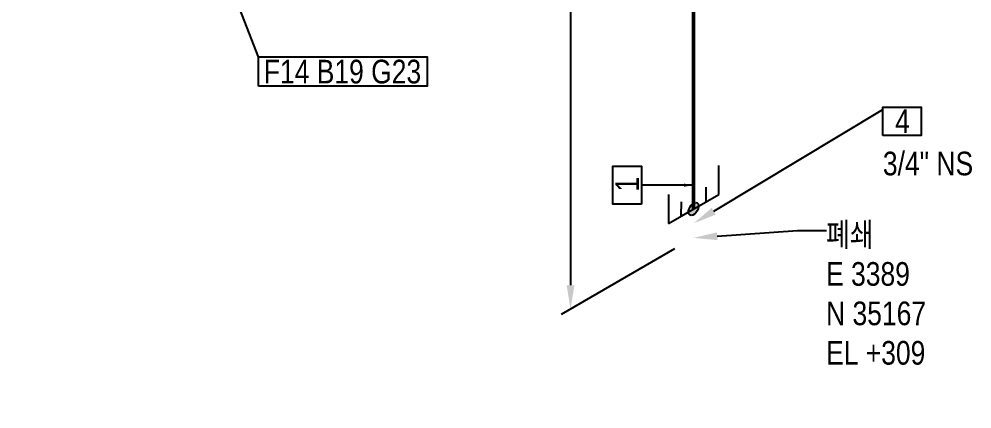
# Model space of a CAD drawing. Header units: millimetres. Extents: x 0 to 594, y 0 to 420.
# Drawn here: x 273.8 to 374.4, y 208.4 to 249.6 of the extents above; entities that cross this region are included whole.
import ezdxf
from ezdxf import colors
from ezdxf.entities.mleader import LeaderData, LeaderLine
from ezdxf.enums import TextEntityAlignment as Align
from ezdxf.math import Vec2, Vec3

# ---------------------------------------------------------------- set-up
doc = ezdxf.new("R2010")
doc.units = ezdxf.units.MM
doc.header["$LTSCALE"] = 0.25
for name, color, linetype in [('기호 작은 보어', 4, 'Continuous'), ('용접', 1, 'Continuous'), ('주석', 7, 'Continuous'), ('치수', 1, 'Continuous')]:
    doc.layers.add(name, color=color, linetype=linetype)
doc.layers.add('파이프 작은 보어', color=30, linetype='Continuous', lineweight=50)
doc.styles.add('AdskIsoAnnotation', font='arial.ttf', dxfattribs={"width": 0.8, "height": 1})
doc.styles.add('AdskIsoMetric', font='arial.ttf', dxfattribs={"width": 0.8, "height": 2.5})
doc.styles.add('AdskIsoMetric-30', font='arial.ttf', dxfattribs={"width": 0.8, "height": 2.5})
doc.styles.add('AdskIsoMetric30', font='arial.ttf', dxfattribs={"width": 0.8, "oblique": 30, "height": 2.5})
doc.styles.get("Standard").update_dxf_attribs({"font": 'arial.ttf'})
doc.dimstyles.new('AdskIsoMetric', dxfattribs={"dimtxt": 2.5, "dimasz": 2.5, "dimexe": 1, "dimexo": 2, "dimgap": 0.8, "dimtad": 1, "dimdec": 0, "dimrnd": 1, "dimzin": 0, "dimdsep": 46, "dimtxsty": 'AdskIsoMetric', "dimcen": 0, "dimclrt": 7, "dimadec": 0, "dimazin": 0, "dimtfac": 1, "dimtdec": 0, "dimtmove": 1, "dimatfit": 3, "dimfxl": 0, "dimfrac": 2, "dimtolj": 1, "dimtzin": 0, "dimarcsym": 0})

# ---------------------------------------------------------------- blocks, each defined once
blk = doc.blocks.new('나사 캡-1-IsoRight')
at = {"color": 0, "linetype": 'ByBlock', "lineweight": -2, "extrusion": (0.707107, 0.408248, -0.57735)}
for p, q in [((0.2652, 0.051), (0.0884, 0.1531)), ((0.0884, 0.1531), (0.0884, -0.2552)), ((0.0884, -0.2552), (0.2652, -0.3572))]:
    blk.add_line(p, q, dxfattribs=at)
blk = doc.blocks.new('*D72')
at = {"layer": 'Defpoints', "color": 0}
for p in [(345.01, 308.12), (345.01, 226.43), (332.02, 218.93)]:
    blk.add_point(p, dxfattribs=at)
at = {"layer": '치수', "color": 0, "lineweight": -2}
for p, q in [((343.01, 306.97), (331.02, 300.05)), ((332.02, 298.12), (332.02, 221.43)), ((343.01, 225.27), (331.02, 218.35))]:
    blk.add_line(p, q, dxfattribs=at)
at = {"layer": '치수', "color": 0}
for points in [[(331.61, 298.12), (332.44, 298.12), (332.02, 300.62)], [(331.61, 221.43), (332.44, 221.43), (332.02, 218.93)]]:
    blk.add_solid(points, dxfattribs=at)
at = {"layer": '치수', "color": 7, "insert": (329.76, 258.47), "char_height": 2.5, "attachment_point": 5, "rotation": 90, "style": 'AdskIsoMetric-30'}
blk.add_mtext('\\A1;366', dxfattribs=at)
blk = doc.blocks.new('*D96')
at = {"layer": 'Defpoints', "color": 0}
for p in [(370.45, 326.89), (186.35, 233.35), (186.35, 208.35)]:
    blk.add_point(p, dxfattribs=at)
at = {"layer": '치수', "color": 0, "lineweight": -2}
for p, q in [((370.45, 329.2), (370.45, 340.8)), ((368.28, 338.39), (188.52, 234.6)), ((186.35, 210.66), (186.35, 234.51))]:
    blk.add_line(p, q, dxfattribs=at)
at = {"layer": '치수', "color": 0}
for points in [[(368.07, 338.75), (368.49, 338.03), (370.45, 339.64)], [(188.31, 234.96), (188.72, 234.24), (186.35, 233.35)]]:
    blk.add_solid(points, dxfattribs=at)
at = {"layer": '치수', "color": 7, "insert": (278.4, 289.12), "char_height": 2.5, "attachment_point": 5, "rotation": 30, "style": 'AdskIsoMetric30'}
blk.add_mtext('\\A1;2188', dxfattribs=at)
blk = doc.blocks.new('SocketWeld-1-IsoRight')
blk.add_hatch(color=256).paths.add_polyline_path([(0.0055, 0.0371), (0.0057, 0.0369), (0.006, 0.0367), (0.0062, 0.0365), (0.0064, 0.0363), (0.0066, 0.0361), (0.0068, 0.0359), (0.007, 0.0357), (0.0072, 0.0355), (0.0075, 0.0353), (0.0077, 0.0351), (0.0079, 0.0349), (0.0081, 0.0347), (0.0083, 0.0345), (0.0085, 0.0343), (0.0088, 0.0341), (0.009, 0.0339), (0.0092, 0.0337), (0.0094, 0.0334), (0.0096, 0.0332), (0.0098, 0.033), (0.01, 0.0328), (0.0103, 0.0326), (0.0105, 0.0324), (0.0107, 0.0322), (0.0109, 0.032), (0.0111, 0.0318), (0.0113, 0.0316), (0.0115, 0.0314), (0.0118, 0.0312), (0.012, 0.031), (0.0122, 0.0308), (0.0124, 0.0306), (0.0126, 0.0304), (0.0128, 0.0302), (0.013, 0.03), (0.0133, 0.0298), (0.0135, 0.0296), (0.0137, 0.0294), (0.0139, 0.0292), (0.0141, 0.0289), (0.0143, 0.0287), (0.0145, 0.0285), (0.0148, 0.0283), (0.015, 0.0281), (0.0152, 0.0279), (0.0154, 0.0277), (0.0156, 0.0275), (0.0158, 0.0273), (0.0161, 0.0271), (0.0161, 0.0271), (0.0162, 0.0268), (0.0164, 0.0266), (0.0166, 0.0263), (0.0168, 0.0261), (0.017, 0.0258), (0.0171, 0.0256), (0.0173, 0.0253), (0.0175, 0.025), (0.0177, 0.0248), (0.0179, 0.0245), (0.0181, 0.0243), (0.0182, 0.024), (0.0184, 0.0237), (0.0186, 0.0235), (0.0188, 0.0232), (0.019, 0.023), (0.0192, 0.0227), (0.0193, 0.0225), (0.0195, 0.0222), (0.0197, 0.0219), (0.0199, 0.0217), (0.0201, 0.0214), (0.0203, 0.0212), (0.0204, 0.0209), (0.0206, 0.0206), (0.0208, 0.0204), (0.021, 0.0201), (0.0212, 0.0199), (0.0213, 0.0196), (0.0215, 0.0193), (0.0217, 0.0191), (0.0219, 0.0188), (0.0221, 0.0186), (0.0223, 0.0183), (0.0224, 0.0181), (0.0226, 0.0178), (0.0228, 0.0175), (0.023, 0.0173), (0.0232, 0.017), (0.0234, 0.0168), (0.0235, 0.0165), (0.0237, 0.0162), (0.0239, 0.016), (0.0241, 0.0157), (0.0243, 0.0155), (0.0245, 0.0152), (0.0246, 0.015), (0.0248, 0.0147), (0.025, 0.0144), (0.025, 0.0144), (0.0251, 0.0141), (0.0253, 0.0139), (0.0254, 0.0136), (0.0255, 0.0133), (0.0257, 0.013), (0.0258, 0.0127), (0.0259, 0.0124), (0.0261, 0.0121), (0.0262, 0.0118), (0.0263, 0.0116), (0.0265, 0.0113), (0.0266, 0.011), (0.0267, 0.0107), (0.0269, 0.0104), (0.027, 0.0101), (0.0271, 0.0098), (0.0273, 0.0095), (0.0274, 0.0093), (0.0275, 0.009), (0.0277, 0.0087), (0.0278, 0.0084), (0.0279, 0.0081), (0.0281, 0.0078), (0.0282, 0.0075), (0.0283, 0.0072), (0.0284, 0.007), (0.0286, 0.0067), (0.0287, 0.0064), (0.0288, 0.0061), (0.029, 0.0058), (0.0291, 0.0055), (0.0292, 0.0052), (0.0294, 0.0049), (0.0295, 0.0047), (0.0296, 0.0044), (0.0298, 0.0041), (0.0299, 0.0038), (0.03, 0.0035), (0.0302, 0.0032), (0.0303, 0.0029), (0.0304, 0.0026), (0.0306, 0.0024), (0.0307, 0.0021), (0.0308, 0.0018), (0.031, 0.0015), (0.0311, 0.0012), (0.0312, 0.0009), (0.0314, 0.0006), (0.0315, 0.0003), (0.0315, 0.0003), (0.0316, 0.0001), (0.0316, -0.0002), (0.0317, -0.0005), (0.0318, -0.0008), (0.0319, -0.0011), (0.0319, -0.0014), (0.032, -0.0017), (0.0321, -0.002), (0.0321, -0.0022), (0.0322, -0.0025), (0.0323, -0.0028), (0.0323, -0.0031), (0.0324, -0.0034), (0.0325, -0.0037), (0.0325, -0.004), (0.0326, -0.0043), (0.0327, -0.0046), (0.0328, -0.0048), (0.0328, -0.0051), (0.0329, -0.0054), (0.033, -0.0057), (0.033, -0.006), (0.0331, -0.0063), (0.0332, -0.0066), (0.0332, -0.0069), (0.0333, -0.0071), (0.0334, -0.0074), (0.0335, -0.0077), (0.0335, -0.008), (0.0336, -0.0083), (0.0337, -0.0086), (0.0337, -0.0089), (0.0338, -0.0092), (0.0339, -0.0095), (0.0339, -0.0097), (0.034, -0.01), (0.0341, -0.0103), (0.0342, -0.0106), (0.0342, -0.0109), (0.0343, -0.0112), (0.0344, -0.0115), (0.0344, -0.0118), (0.0345, -0.012), (0.0346, -0.0123), (0.0346, -0.0126), (0.0347, -0.0129), (0.0348, -0.0132), (0.0349, -0.0135), (0.0349, -0.0138), (0.0349, -0.0138), (0.0349, -0.014), (0.0349, -0.0143), (0.0349, -0.0146), (0.0349, -0.0148), (0.0349, -0.0151), (0.0349, -0.0153), (0.0349, -0.0156), (0.0349, -0.0159), (0.0349, -0.0161), (0.0349, -0.0164), (0.0349, -0.0166), (0.0349, -0.0169), (0.0349, -0.0172), (0.0349, -0.0174), (0.0349, -0.0177), (0.0349, -0.0179), (0.0349, -0.0182), (0.0349, -0.0185), (0.0349, -0.0187), (0.0349, -0.019), (0.0349, -0.0192), (0.0349, -0.0195), (0.0349, -0.0198), (0.0349, -0.02), (0.0349, -0.0203), (0.0349, -0.0206), (0.0349, -0.0208), (0.0349, -0.0211), (0.0349, -0.0213), (0.0349, -0.0216), (0.0349, -0.0219), (0.0349, -0.0221), (0.0349, -0.0224), (0.0349, -0.0226), (0.0349, -0.0229), (0.0349, -0.0232), (0.0349, -0.0234), (0.0349, -0.0237), (0.0349, -0.0239), (0.0349, -0.0242), (0.0349, -0.0245), (0.0349, -0.0247), (0.0349, -0.025), (0.0349, -0.0252), (0.0349, -0.0255), (0.0349, -0.0258), (0.0349, -0.026), (0.0349, -0.0263), (0.0349, -0.0265), (0.0349, -0.0265), (0.0349, -0.0268), (0.0348, -0.027), (0.0347, -0.0272), (0.0346, -0.0274), (0.0346, -0.0276), (0.0345, -0.0278), (0.0344, -0.028), (0.0344, -0.0282), (0.0343, -0.0284), (0.0342, -0.0286), (0.0342, -0.0288), (0.0341, -0.029), (0.034, -0.0292), (0.0339, -0.0295), (0.0339, -0.0297), (0.0338, -0.0299), (0.0337, -0.0301), (0.0337, -0.0303), (0.0336, -0.0305), (0.0335, -0.0307), (0.0335, -0.0309), (0.0334, -0.0311), (0.0333, -0.0313), (0.0332, -0.0315), (0.0332, -0.0317), (0.0331, -0.0319), (0.033, -0.0322), (0.033, -0.0324), (0.0329, -0.0326), (0.0328, -0.0328), (0.0328, -0.033), (0.0327, -0.0332), (0.0326, -0.0334), (0.0325, -0.0336), (0.0325, -0.0338), (0.0324, -0.034), (0.0323, -0.0342), (0.0323, -0.0344), (0.0322, -0.0346), (0.0321, -0.0349), (0.0321, -0.0351), (0.032, -0.0353), (0.0319, -0.0355), (0.0319, -0.0357), (0.0318, -0.0359), (0.0317, -0.0361), (0.0316, -0.0363), (0.0316, -0.0365), (0.0315, -0.0367), (0.0315, -0.0367), (0.0314, -0.0369), (0.0312, -0.037), (0.0311, -0.0371), (0.031, -0.0373), (0.0308, -0.0374), (0.0307, -0.0375), (0.0306, -0.0377), (0.0304, -0.0378), (0.0303, -0.0379), (0.0302, -0.0381), (0.03, -0.0382), (0.0299, -0.0383), (0.0298, -0.0385), (0.0296, -0.0386), (0.0295, -0.0387), (0.0294, -0.0389), (0.0292, -0.039), (0.0291, -0.0391), (0.029, -0.0393), (0.0288, -0.0394), (0.0287, -0.0395), (0.0286, -0.0397), (0.0284, -0.0398), (0.0283, -0.0399), (0.0282, -0.0401), (0.0281, -0.0402), (0.0279, -0.0403), (0.0278, -0.0405), (0.0277, -0.0406), (0.0275, -0.0408), (0.0274, -0.0409), (0.0273, -0.041), (0.0271, -0.0412), (0.027, -0.0413), (0.0269, -0.0414), (0.0267, -0.0416), (0.0266, -0.0417), (0.0265, -0.0418), (0.0263, -0.042), (0.0262, -0.0421), (0.0261, -0.0422), (0.0259, -0.0424), (0.0258, -0.0425), (0.0257, -0.0426), (0.0255, -0.0428), (0.0254, -0.0429), (0.0253, -0.043), (0.0251, -0.0432), (0.025, -0.0433), (0.025, -0.0433), (0.0248, -0.0433), (0.0246, -0.0434), (0.0245, -0.0434), (0.0243, -0.0435), (0.0241, -0.0435), (0.0239, -0.0436), (0.0237, -0.0436), (0.0235, -0.0437), (0.0234, -0.0437), (0.0232, -0.0438), (0.023, -0.0438), (0.0228, -0.0439), (0.0226, -0.0439), (0.0224, -0.044), (0.0223, -0.044), (0.0221, -0.0441), (0.0219, -0.0441), (0.0217, -0.0442), (0.0215, -0.0442), (0.0213, -0.0443), (0.0212, -0.0443), (0.021, -0.0444), (0.0208, -0.0444), (0.0206, -0.0444), (0.0204, -0.0445), (0.0203, -0.0445), (0.0201, -0.0446), (0.0199, -0.0446), (0.0197, -0.0447), (0.0195, -0.0447), (0.0193, -0.0448), (0.0192, -0.0448), (0.019, -0.0449), (0.0188, -0.0449), (0.0186, -0.045), (0.0184, -0.045), (0.0182, -0.0451), (0.0181, -0.0451), (0.0179, -0.0452), (0.0177, -0.0452), (0.0175, -0.0453), (0.0173, -0.0453), (0.0171, -0.0454), (0.017, -0.0454), (0.0168, -0.0455), (0.0166, -0.0455), (0.0164, -0.0455), (0.0162, -0.0456), (0.0161, -0.0456), (0.0161, -0.0456), (0.0158, -0.0456), (0.0156, -0.0456), (0.0154, -0.0455), (0.0152, -0.0455), (0.015, -0.0454), (0.0148, -0.0454), (0.0145, -0.0453), (0.0143, -0.0453), (0.0141, -0.0453), (0.0139, -0.0452), (0.0137, -0.0452), (0.0135, -0.0451), (0.0133, -0.0451), (0.013, -0.045), (0.0128, -0.045), (0.0126, -0.0449), (0.0124, -0.0449), (0.0122, -0.0449), (0.012, -0.0448), (0.0118, -0.0448), (0.0115, -0.0447), (0.0113, -0.0447), (0.0111, -0.0446), (0.0109, -0.0446), (0.0107, -0.0446), (0.0105, -0.0445), (0.0103, -0.0445), (0.01, -0.0444), (0.0098, -0.0444), (0.0096, -0.0443), (0.0094, -0.0443), (0.0092, -0.0443), (0.009, -0.0442), (0.0088, -0.0442), (0.0085, -0.0441), (0.0083, -0.0441), (0.0081, -0.044), (0.0079, -0.044), (0.0077, -0.0439), (0.0075, -0.0439), (0.0072, -0.0439), (0.007, -0.0438), (0.0068, -0.0438), (0.0066, -0.0437), (0.0064, -0.0437), (0.0062, -0.0436), (0.006, -0.0436), (0.0057, -0.0436), (0.0055, -0.0435), (0.0055, -0.0435), (0.0053, -0.0434), (0.0051, -0.0433), (0.0049, -0.0431), (0.0046, -0.043), (0.0044, -0.0429), (0.0042, -0.0427), (0.004, -0.0426), (0.0037, -0.0425), (0.0035, -0.0423), (0.0033, -0.0422), (0.003, -0.0421), (0.0028, -0.042), (0.0026, -0.0418), (0.0024, -0.0417), (0.0021, -0.0416), (0.0019, -0.0414), (0.0017, -0.0413), (0.0015, -0.0412), (0.0012, -0.041), (0.001, -0.0409), (0.0008, -0.0408), (0.0006, -0.0406), (0.0003, -0.0405), (0.0001, -0.0404), (-0.0001, -0.0403), (-0.0003, -0.0401), (-0.0006, -0.04), (-0.0008, -0.0399), (-0.001, -0.0397), (-0.0012, -0.0396), (-0.0015, -0.0395), (-0.0017, -0.0393), (-0.0019, -0.0392), (-0.0021, -0.0391), (-0.0024, -0.039), (-0.0026, -0.0388), (-0.0028, -0.0387), (-0.003, -0.0386), (-0.0033, -0.0384), (-0.0035, -0.0383), (-0.0037, -0.0382), (-0.004, -0.038), (-0.0042, -0.0379), (-0.0044, -0.0378), (-0.0046, -0.0377), (-0.0049, -0.0375), (-0.0051, -0.0374), (-0.0053, -0.0373), (-0.0055, -0.0371), (-0.0055, -0.0371), (-0.0057, -0.0369), (-0.006, -0.0367), (-0.0062, -0.0365), (-0.0064, -0.0363), (-0.0066, -0.0361), (-0.0068, -0.0359), (-0.007, -0.0357), (-0.0072, -0.0355), (-0.0075, -0.0353), (-0.0077, -0.0351), (-0.0079, -0.0349), (-0.0081, -0.0347), (-0.0083, -0.0345), (-0.0085, -0.0343), (-0.0088, -0.0341), (-0.009, -0.0339), (-0.0092, -0.0337), (-0.0094, -0.0334), (-0.0096, -0.0332), (-0.0098, -0.033), (-0.01, -0.0328), (-0.0103, -0.0326), (-0.0105, -0.0324), (-0.0107, -0.0322), (-0.0109, -0.032), (-0.0111, -0.0318), (-0.0113, -0.0316), (-0.0115, -0.0314), (-0.0118, -0.0312), (-0.012, -0.031), (-0.0122, -0.0308), (-0.0124, -0.0306), (-0.0126, -0.0304), (-0.0128, -0.0302), (-0.013, -0.03), (-0.0133, -0.0298), (-0.0135, -0.0296), (-0.0137, -0.0294), (-0.0139, -0.0292), (-0.0141, -0.0289), (-0.0143, -0.0287), (-0.0145, -0.0285), (-0.0148, -0.0283), (-0.015, -0.0281), (-0.0152, -0.0279), (-0.0154, -0.0277), (-0.0156, -0.0275), (-0.0158, -0.0273), (-0.0161, -0.0271), (-0.0161, -0.0271), (-0.0162, -0.0268), (-0.0164, -0.0266), (-0.0166, -0.0263), (-0.0168, -0.0261), (-0.017, -0.0258), (-0.0171, -0.0256), (-0.0173, -0.0253), (-0.0175, -0.025), (-0.0177, -0.0248), (-0.0179, -0.0245), (-0.0181, -0.0243), (-0.0182, -0.024), (-0.0184, -0.0237), (-0.0186, -0.0235), (-0.0188, -0.0232), (-0.019, -0.023), (-0.0192, -0.0227), (-0.0193, -0.0225), (-0.0195, -0.0222), (-0.0197, -0.0219), (-0.0199, -0.0217), (-0.0201, -0.0214), (-0.0203, -0.0212), (-0.0204, -0.0209), (-0.0206, -0.0206), (-0.0208, -0.0204), (-0.021, -0.0201), (-0.0212, -0.0199), (-0.0213, -0.0196), (-0.0215, -0.0193), (-0.0217, -0.0191), (-0.0219, -0.0188), (-0.0221, -0.0186), (-0.0223, -0.0183), (-0.0224, -0.0181), (-0.0226, -0.0178), (-0.0228, -0.0175), (-0.023, -0.0173), (-0.0232, -0.017), (-0.0234, -0.0168), (-0.0235, -0.0165), (-0.0237, -0.0162), (-0.0239, -0.016), (-0.0241, -0.0157), (-0.0243, -0.0155), (-0.0245, -0.0152), (-0.0246, -0.015), (-0.0248, -0.0147), (-0.025, -0.0144), (-0.025, -0.0144), (-0.0251, -0.0141), (-0.0253, -0.0139), (-0.0254, -0.0136), (-0.0255, -0.0133), (-0.0257, -0.013), (-0.0258, -0.0127), (-0.0259, -0.0124), (-0.0261, -0.0121), (-0.0262, -0.0118), (-0.0263, -0.0116), (-0.0265, -0.0113), (-0.0266, -0.011), (-0.0267, -0.0107), (-0.0269, -0.0104), (-0.027, -0.0101), (-0.0271, -0.0098), (-0.0273, -0.0095), (-0.0274, -0.0093), (-0.0275, -0.009), (-0.0277, -0.0087), (-0.0278, -0.0084), (-0.0279, -0.0081), (-0.0281, -0.0078), (-0.0282, -0.0075), (-0.0283, -0.0072), (-0.0284, -0.007), (-0.0286, -0.0067), (-0.0287, -0.0064), (-0.0288, -0.0061), (-0.029, -0.0058), (-0.0291, -0.0055), (-0.0292, -0.0052), (-0.0294, -0.0049), (-0.0295, -0.0047), (-0.0296, -0.0044), (-0.0298, -0.0041), (-0.0299, -0.0038), (-0.03, -0.0035), (-0.0302, -0.0032), (-0.0303, -0.0029), (-0.0304, -0.0026), (-0.0306, -0.0024), (-0.0307, -0.0021), (-0.0308, -0.0018), (-0.031, -0.0015), (-0.0311, -0.0012), (-0.0312, -0.0009), (-0.0314, -0.0006), (-0.0315, -0.0003), (-0.0315, -0.0003), (-0.0316, -0.0001), (-0.0316, 0.0002), (-0.0317, 0.0005), (-0.0318, 0.0008), (-0.0319, 0.0011), (-0.0319, 0.0014), (-0.032, 0.0017), (-0.0321, 0.002), (-0.0321, 0.0022), (-0.0322, 0.0025), (-0.0323, 0.0028), (-0.0323, 0.0031), (-0.0324, 0.0034), (-0.0325, 0.0037), (-0.0325, 0.004), (-0.0326, 0.0043), (-0.0327, 0.0046), (-0.0328, 0.0048), (-0.0328, 0.0051), (-0.0329, 0.0054), (-0.033, 0.0057), (-0.033, 0.006), (-0.0331, 0.0063), (-0.0332, 0.0066), (-0.0332, 0.0069), (-0.0333, 0.0071), (-0.0334, 0.0074), (-0.0335, 0.0077), (-0.0335, 0.008), (-0.0336, 0.0083), (-0.0337, 0.0086), (-0.0337, 0.0089), (-0.0338, 0.0092), (-0.0339, 0.0095), (-0.0339, 0.0097), (-0.034, 0.01), (-0.0341, 0.0103), (-0.0342, 0.0106), (-0.0342, 0.0109), (-0.0343, 0.0112), (-0.0344, 0.0115), (-0.0344, 0.0118), (-0.0345, 0.012), (-0.0346, 0.0123), (-0.0346, 0.0126), (-0.0347, 0.0129), (-0.0348, 0.0132), (-0.0349, 0.0135), (-0.0349, 0.0138), (-0.0349, 0.0138), (-0.0349, 0.014), (-0.0349, 0.0143), (-0.0349, 0.0146), (-0.0349, 0.0148), (-0.0349, 0.0151), (-0.0349, 0.0153), (-0.0349, 0.0156), (-0.0349, 0.0159), (-0.0349, 0.0161), (-0.0349, 0.0164), (-0.0349, 0.0166), (-0.0349, 0.0169), (-0.0349, 0.0172), (-0.0349, 0.0174), (-0.0349, 0.0177), (-0.0349, 0.0179), (-0.0349, 0.0182), (-0.0349, 0.0185), (-0.0349, 0.0187), (-0.0349, 0.019), (-0.0349, 0.0192), (-0.0349, 0.0195), (-0.0349, 0.0198), (-0.0349, 0.02), (-0.0349, 0.0203), (-0.0349, 0.0206), (-0.0349, 0.0208), (-0.0349, 0.0211), (-0.0349, 0.0213), (-0.0349, 0.0216), (-0.0349, 0.0219), (-0.0349, 0.0221), (-0.0349, 0.0224), (-0.0349, 0.0226), (-0.0349, 0.0229), (-0.0349, 0.0232), (-0.0349, 0.0234), (-0.0349, 0.0237), (-0.0349, 0.0239), (-0.0349, 0.0242), (-0.0349, 0.0245), (-0.0349, 0.0247), (-0.0349, 0.025), (-0.0349, 0.0252), (-0.0349, 0.0255), (-0.0349, 0.0258), (-0.0349, 0.026), (-0.0349, 0.0263), (-0.0349, 0.0265), (-0.0349, 0.0265), (-0.0349, 0.0268), (-0.0348, 0.027), (-0.0347, 0.0272), (-0.0346, 0.0274), (-0.0346, 0.0276), (-0.0345, 0.0278), (-0.0344, 0.028), (-0.0344, 0.0282), (-0.0343, 0.0284), (-0.0342, 0.0286), (-0.0342, 0.0288), (-0.0341, 0.029), (-0.034, 0.0292), (-0.0339, 0.0295), (-0.0339, 0.0297), (-0.0338, 0.0299), (-0.0337, 0.0301), (-0.0337, 0.0303), (-0.0336, 0.0305), (-0.0335, 0.0307), (-0.0335, 0.0309), (-0.0334, 0.0311), (-0.0333, 0.0313), (-0.0332, 0.0315), (-0.0332, 0.0317), (-0.0331, 0.0319), (-0.033, 0.0322), (-0.033, 0.0324), (-0.0329, 0.0326), (-0.0328, 0.0328), (-0.0328, 0.033), (-0.0327, 0.0332), (-0.0326, 0.0334), (-0.0325, 0.0336), (-0.0325, 0.0338), (-0.0324, 0.034), (-0.0323, 0.0342), (-0.0323, 0.0344), (-0.0322, 0.0346), (-0.0321, 0.0349), (-0.0321, 0.0351), (-0.032, 0.0353), (-0.0319, 0.0355), (-0.0319, 0.0357), (-0.0318, 0.0359), (-0.0317, 0.0361), (-0.0316, 0.0363), (-0.0316, 0.0365), (-0.0315, 0.0367), (-0.0315, 0.0367), (-0.0314, 0.0369), (-0.0312, 0.037), (-0.0311, 0.0371), (-0.031, 0.0373), (-0.0308, 0.0374), (-0.0307, 0.0375), (-0.0306, 0.0377), (-0.0304, 0.0378), (-0.0303, 0.0379), (-0.0302, 0.0381), (-0.03, 0.0382), (-0.0299, 0.0383), (-0.0298, 0.0385), (-0.0296, 0.0386), (-0.0295, 0.0387), (-0.0294, 0.0389), (-0.0292, 0.039), (-0.0291, 0.0391), (-0.029, 0.0393), (-0.0288, 0.0394), (-0.0287, 0.0395), (-0.0286, 0.0397), (-0.0284, 0.0398), (-0.0283, 0.0399), (-0.0282, 0.0401), (-0.0281, 0.0402), (-0.0279, 0.0403), (-0.0278, 0.0405), (-0.0277, 0.0406), (-0.0275, 0.0408), (-0.0274, 0.0409), (-0.0273, 0.041), (-0.0271, 0.0412), (-0.027, 0.0413), (-0.0269, 0.0414), (-0.0267, 0.0416), (-0.0266, 0.0417), (-0.0265, 0.0418), (-0.0263, 0.042), (-0.0262, 0.0421), (-0.0261, 0.0422), (-0.0259, 0.0424), (-0.0258, 0.0425), (-0.0257, 0.0426), (-0.0255, 0.0428), (-0.0254, 0.0429), (-0.0253, 0.043), (-0.0251, 0.0432), (-0.025, 0.0433), (-0.025, 0.0433), (-0.0248, 0.0433), (-0.0246, 0.0434), (-0.0245, 0.0434), (-0.0243, 0.0435), (-0.0241, 0.0435), (-0.0239, 0.0436), (-0.0237, 0.0436), (-0.0235, 0.0437), (-0.0234, 0.0437), (-0.0232, 0.0438), (-0.023, 0.0438), (-0.0228, 0.0439), (-0.0226, 0.0439), (-0.0224, 0.044), (-0.0223, 0.044), (-0.0221, 0.0441), (-0.0219, 0.0441), (-0.0217, 0.0442), (-0.0215, 0.0442), (-0.0213, 0.0443), (-0.0212, 0.0443), (-0.021, 0.0444), (-0.0208, 0.0444), (-0.0206, 0.0444), (-0.0204, 0.0445), (-0.0203, 0.0445), (-0.0201, 0.0446), (-0.0199, 0.0446), (-0.0197, 0.0447), (-0.0195, 0.0447), (-0.0193, 0.0448), (-0.0192, 0.0448), (-0.019, 0.0449), (-0.0188, 0.0449), (-0.0186, 0.045), (-0.0184, 0.045), (-0.0182, 0.0451), (-0.0181, 0.0451), (-0.0179, 0.0452), (-0.0177, 0.0452), (-0.0175, 0.0453), (-0.0173, 0.0453), (-0.0171, 0.0454), (-0.017, 0.0454), (-0.0168, 0.0455), (-0.0166, 0.0455), (-0.0164, 0.0455), (-0.0162, 0.0456), (-0.0161, 0.0456), (-0.0161, 0.0456), (-0.0158, 0.0456), (-0.0156, 0.0456), (-0.0154, 0.0455), (-0.0152, 0.0455), (-0.015, 0.0454), (-0.0148, 0.0454), (-0.0145, 0.0453), (-0.0143, 0.0453), (-0.0141, 0.0453), (-0.0139, 0.0452), (-0.0137, 0.0452), (-0.0135, 0.0451), (-0.0133, 0.0451), (-0.013, 0.045), (-0.0128, 0.045), (-0.0126, 0.0449), (-0.0124, 0.0449), (-0.0122, 0.0449), (-0.012, 0.0448), (-0.0118, 0.0448), (-0.0115, 0.0447), (-0.0113, 0.0447), (-0.0111, 0.0446), (-0.0109, 0.0446), (-0.0107, 0.0446), (-0.0105, 0.0445), (-0.0103, 0.0445), (-0.01, 0.0444), (-0.0098, 0.0444), (-0.0096, 0.0443), (-0.0094, 0.0443), (-0.0092, 0.0443), (-0.009, 0.0442), (-0.0088, 0.0442), (-0.0085, 0.0441), (-0.0083, 0.0441), (-0.0081, 0.044), (-0.0079, 0.044), (-0.0077, 0.0439), (-0.0075, 0.0439), (-0.0072, 0.0439), (-0.007, 0.0438), (-0.0068, 0.0438), (-0.0066, 0.0437), (-0.0064, 0.0437), (-0.0062, 0.0436), (-0.006, 0.0436), (-0.0057, 0.0436), (-0.0055, 0.0435), (-0.0055, 0.0435), (-0.0053, 0.0434), (-0.0051, 0.0433), (-0.0049, 0.0431), (-0.0046, 0.043), (-0.0044, 0.0429), (-0.0042, 0.0427), (-0.004, 0.0426), (-0.0037, 0.0425), (-0.0035, 0.0423), (-0.0033, 0.0422), (-0.003, 0.0421), (-0.0028, 0.042), (-0.0026, 0.0418), (-0.0024, 0.0417), (-0.0021, 0.0416), (-0.0019, 0.0414), (-0.0017, 0.0413), (-0.0015, 0.0412), (-0.0012, 0.041), (-0.001, 0.0409), (-0.0008, 0.0408), (-0.0006, 0.0406), (-0.0003, 0.0405), (-0.0001, 0.0404), (0.0001, 0.0403), (0.0003, 0.0401), (0.0006, 0.04), (0.0008, 0.0399), (0.001, 0.0397), (0.0012, 0.0396), (0.0015, 0.0395), (0.0017, 0.0393), (0.0019, 0.0392), (0.0021, 0.0391), (0.0024, 0.039), (0.0026, 0.0388), (0.0028, 0.0387), (0.003, 0.0386), (0.0033, 0.0384), (0.0035, 0.0383), (0.0037, 0.0382), (0.004, 0.038), (0.0042, 0.0379), (0.0044, 0.0378), (0.0046, 0.0377), (0.0049, 0.0375), (0.0051, 0.0374), (0.0053, 0.0373)], flags=0)
at = {"color": 0, "linetype": 'ByBlock', "lineweight": -2, "extrusion": (0.707107, 0.408248, -0.57735)}
for p, q in [((0, 0.1021), (-0.0884, 0.1531)), ((0, -0.1021), (0, 0.1021)), ((-0.0349, 0.0265), (-0.0315, 0.0367)), ((-0.0349, 0.0138), (-0.0349, 0.0265)), ((-0.0315, -0.0003), (-0.0349, 0.0138)), ((-0.0315, 0.0367), (-0.025, 0.0433)), ((-0.025, 0.0433), (-0.0161, 0.0456)), ((-0.0161, 0.0456), (-0.0055, 0.0435)), ((-0.0055, 0.0435), (0.0055, 0.0371)), ((0.0055, 0.0371), (0.0161, 0.0271)), ((0.0161, 0.0271), (0.025, 0.0144)), ((0.025, 0.0144), (0.0315, 0.0003)), ((0.0315, 0.0003), (0.0349, -0.0138)), ((-0.0884, -0.051), (0, -0.1021)), ((-0.025, -0.0144), (-0.0315, -0.0003)), ((-0.0161, -0.0271), (-0.025, -0.0144)), ((-0.0055, -0.0371), (-0.0161, -0.0271)), ((0.0055, -0.0435), (-0.0055, -0.0371)), ((0.0161, -0.0456), (0.0055, -0.0435)), ((0.025, -0.0433), (0.0161, -0.0456)), ((0.0315, -0.0367), (0.025, -0.0433)), ((0.0349, -0.0265), (0.0315, -0.0367)), ((0.0349, -0.0138), (0.0349, -0.0265))]:
    blk.add_line(p, q, dxfattribs=at)
blk = doc.blocks.new('AnnoRect')
at = {"color": 0, "linetype": 'ByBlock', "lineweight": -2}
blk.add_wipeout([(-0.8095, -0.6), (-0.8095, 0.6), (0.8095, 0.6), (0.8095, -0.6)], dxfattribs=at)
blk.add_lwpolyline([(-0.8095, -0.6), (-0.8095, 0.6), (0.8095, 0.6), (0.8095, -0.6)], close=True, dxfattribs=at)
at = {"color": 0, "linetype": 'ByBlock', "lineweight": -2, "style": 'AdskIsoAnnotation', "width": 0.8}
blk.add_attdef('XX', text='', height=1, dxfattribs=at).set_placement((0, 0), align=Align.MIDDLE_CENTER)

msp = doc.modelspace()

# ---------------------------------------------------------------- linework, layer by layer
at = {"layer": '파이프 작은 보어'}
msp.add_lwpolyline([(345.013, 229.49), (345.013, 256.085)], dxfattribs=at)

# ---------------------------------------------------------------- block references
at = {"layer": '기호 작은 보어', "xscale": 15, "yscale": 15, "zscale": 15, "rotation": 120}
msp.add_blockref('나사 캡-1-IsoRight', (345.013, 227.959), dxfattribs=at)
at = {"layer": '용접', "xscale": 15, "yscale": 15, "zscale": 15, "rotation": 299.9999999997979}
msp.add_blockref('SocketWeld-1-IsoRight', (345.013, 229.49), dxfattribs=at)

# ---------------------------------------------------------------- texts
at = {"layer": '주석', "char_height": 2.5, "attachment_point": 7, "style": 'AdskIsoAnnotation'}
for s, insert in [('{\\Q0;3/4" NS}', (365, 233)), ('{\\fGulim|b0|i0|c129|p50;폐쇄\\P}E 3389\\PN 35167\\PEL +309', (359, 213))]:
    msp.add_mtext(s, dxfattribs=dict(at, insert=insert))

# ---------------------------------------------------------------- dimensions: what is measured, and where the dimension line sits
at = {"layer": '치수'}
for base, p1, p2, angle, text, override, picture, middle in [((186.35, 233.354), (370.446, 326.889), (186.35, 208.354), 210, '2188', {"dimtad": 0, "dimlfac": 10.003289, "dimtxsty": 'AdskIsoMetric30', "dimse1": 0, "dimse2": 0, "dimsd1": 0, "dimsd2": 0, "dimtmove": 1}, '*D96', (278.398, 289.115)), ((332.022, 218.928), (345.013, 308.122), (345.013, 226.428), 270, '366', {"dimtad": 0, "dimlfac": 4.47849, "dimtxsty": 'AdskIsoMetric-30', "dimse1": 0, "dimse2": 0, "dimsd1": 0, "dimsd2": 0, "dimtmove": 1}, '*D72', (329.756, 258.467))]:
    dim = msp.add_linear_dim(base=base, p1=p1, p2=p2, angle=angle, text=text, dimstyle='AdskIsoMetric', override=override, dxfattribs=at)
    dim.commit()
    dim.dimension.update_dxf_attribs({"geometry": picture, "text_midpoint": middle, "dimtype": 160})

# ---------------------------------------------------------------- leaders
at = {"layer": '주석'}
ml = msp.add_multileader_mtext('Standard', dxfattribs=at)
ml.set_content('')
ml.set_leader_properties()
ml.build(insert=Vec2(0, 0))
ml.multileader.update_dxf_attribs({"dogleg_length": 0, "arrow_head_size": 2.5})
ctx = ml.context
ctx.base_point, ctx.arrow_head_size = Vec3(299.098, 245.448), 2.5
notes = []
notes.append((ctx, [(0, (1, 1, 0), (299.098, 245.448), (-1, 0), 0, [(0, [(290.886, 266.521)], 0, [])])]))
ctx.mtext, ml.multileader.dxf.content_type = None, 0
ml = msp.add_multileader_mtext('Standard', dxfattribs=at)
ml.set_content('')
ml.set_leader_properties()
ml.build(insert=Vec2(0, 0))
ml.multileader.update_dxf_attribs({"dogleg_length": 0, "arrow_head_size": 2.5})
ctx = ml.context
ctx.base_point, ctx.arrow_head_size = Vec3(365, 240), 2.5
notes.append((ctx, [(0, (1, 1, 0), (365, 240), (-1, 0), 0, [(0, [(345.013, 227.959)], 0, [])])]))
ctx.mtext, ml.multileader.dxf.content_type = None, 0
ml = msp.add_multileader_mtext('Standard', dxfattribs=at)
ml.set_content('')
ml.set_leader_properties()
ml.build(insert=Vec2(0, 0))
ml.multileader.update_dxf_attribs({"dogleg_length": 0, "arrow_head_size": 0})
ctx = ml.context
ctx.base_point, ctx.arrow_head_size = Vec3(339.5, 232), 0
notes.append((ctx, [(0, (1, 1, 0), (339.5, 232), (-1, 0), 0, [(0, [(345.013, 232)], 0, [])])]))
ctx.mtext, ml.multileader.dxf.content_type = None, 0
ml = msp.add_multileader_mtext('Standard', dxfattribs=at)
ml.set_content('')
ml.set_leader_properties()
ml.build(insert=Vec2(0, 0))
ml.multileader.update_dxf_attribs({"dogleg_length": 3.062, "arrow_head_size": 2.5})
ctx = ml.context
ctx.base_point, ctx.arrow_head_size = Vec3(359.062, 227.192), 2.5
notes.append((ctx, [(0, (1, 1, 0), (356, 227.192), (1, 0), 3.062, [(0, [(345.013, 226.428)], 0, [])])]))
ctx.mtext, ml.multileader.dxf.content_type = None, 0
for ctx, leaders in notes:
    for number, flags, end, landing, length, lines in leaders:
        leader = LeaderData()
        leader.index, (leader.has_last_leader_line, leader.has_dogleg_vector, leader.attachment_direction) = number, flags
        leader.last_leader_point, leader.dogleg_vector, leader.dogleg_length = Vec3(end), Vec3(landing), length
        for number, points, colour, breaks in lines:
            line = LeaderLine()
            line.index, line.vertices, line.color, line.breaks = number, Vec3.list(points), colors.encode_raw_color(colour), breaks
            leader.lines.append(line)
        ctx.leaders.append(leader)

# ---------------------------------------------------------------- next in the draw order: block references
ref = msp.add_blockref('AnnoRect', (308, 244), dxfattribs=dict(at, xscale=10.99723247232472, yscale=2.586971350613916, zscale=2.5))
ref.add_attrib('XX_001', 'F14 B19 G23', (299.639, 242.751), dxfattribs={"layer": '0', "color": 0, "linetype": 'ByBlock', "lineweight": -2, "height": 2.5, "style": 'AdskIsoAnnotation', "width": 0.8})
ref = msp.add_blockref('AnnoRect', (367.024, 238.754), dxfattribs=dict(at, xscale=2.5, yscale=2.5, zscale=2.5))
ref.add_attrib('XX_001', '4', (366.297, 237.504), dxfattribs={"layer": '0', "color": 0, "linetype": 'ByBlock', "lineweight": -2, "height": 2.5, "style": 'AdskIsoAnnotation', "width": 0.8})
ref = msp.add_blockref('AnnoRect', (338, 232), dxfattribs=dict(at, xscale=2.5, yscale=2.5, zscale=2.5, rotation=89.99999999957872))
ref.add_attrib('XX_001', '1', (339.255, 231.327), dxfattribs={"layer": '0', "color": 0, "linetype": 'ByBlock', "lineweight": -2, "height": 2.5, "rotation": 90, "style": 'AdskIsoAnnotation', "width": 0.8})

doc.saveas('drawing.dxf')
